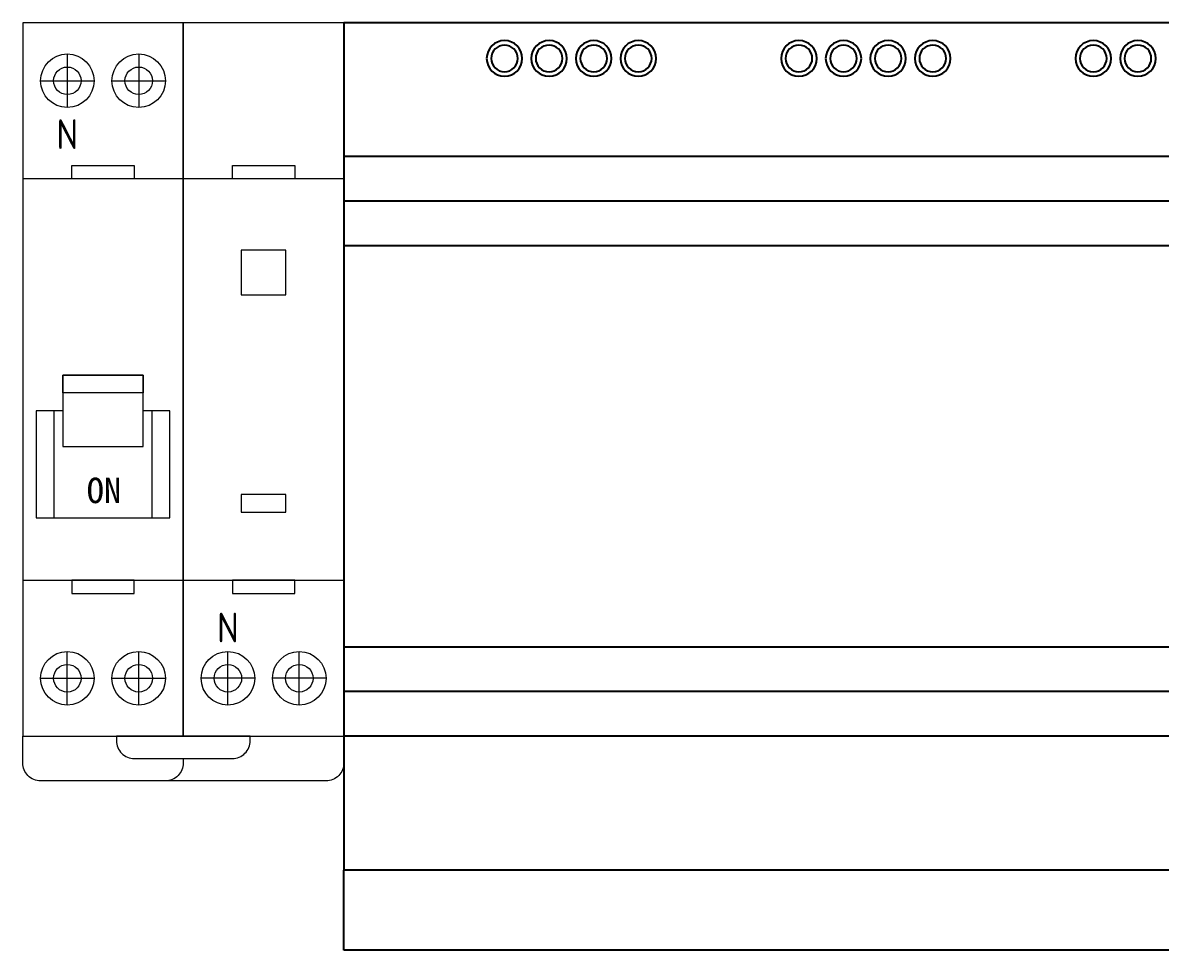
# Model space of a CAD drawing. Extents: x 216492 to 217192, y 357162 to 358262.
# Drawn here: x 216728.8 to 216856.3, y 357503.9 to 357607.9 of the extents above; entities that cross this region are included whole.
import ezdxf

# ---------------------------------------------------------------- set-up
doc = ezdxf.new("R2010")
doc.units = 0
doc.header["$MEASUREMENT"] = 0
doc.layers.add('PV-115', color=7, linetype='Continuous')
doc.layers.add('细线', color=7, linetype='Continuous', lineweight=0)
doc.styles.add('-仿宋_GB2312', font='gbenor.shx', dxfattribs={"bigfont": 'gbcbig.shx'})
doc.styles.add('正常', font='')
doc.styles.get('正常').set_extended_font_data('FangSong_GB2312')

# ---------------------------------------------------------------- blocks, each defined once
blk = doc.blocks.new('Manufacturer光辉PartName剩余电流动作微型断路器Series1PNShellFrameLimitingCurrentRemarkPartTypeMinCurrent1MaxCurrent32Poles1P+NMinPower0MaxPower0LibType2DelFlgfalseUpdateDate')
at = {"layer": '细线'}
for p, q in [((-13, 39), (-13, 33)), ((-5, 39), (-5, 33)), ((-16, 36), (-10, 36)), ((-8, 36), (-2, 36)), ((-13, -34), (-13, -28)), ((-5, -34), (-5, -28)), ((5, -34), (5, -28)), ((13, -34), (13, -28)), ((-16, -31), (-10, -31)), ((-8, -31), (-2, -31)), ((8, -31), (2, -31)), ((16, -31), (10, -31))]:
    blk.add_line(p, q, dxfattribs=at)
for points in [[(-18, -37.5), (0, -37.5), (0, 42.5), (-18, 42.5)], [(0, -37.5), (18, -37.5), (18, 42.5), (0, 42.5)], [(-12.5, 26.5), (-5.5, 26.5), (-5.5, 25), (-12.5, 25)], [(5.5, 26.5), (12.5, 26.5), (12.5, 25), (5.5, 25)], [(-18, -20), (0, -20), (0, 25), (-18, 25)], [(0, -20), (18, -20), (18, 25), (0, 25)], [(6.5, 12), (11.5, 12), (11.5, 17), (6.5, 17)], [(-13.5, -5), (-4.5, -5), (-4.5, 3), (-13.5, 3)], [(-13.5, 3), (-4.5, 3), (-4.5, 1), (-13.5, 1)], [(6.5, -12.38), (11.5, -12.38), (11.5, -10.38), (6.5, -10.38)], [(-12.5, -21.5), (-5.5, -21.5), (-5.5, -20), (-12.5, -20)], [(5.5, -21.5), (12.5, -21.5), (12.5, -20), (5.5, -20)]]:
    blk.add_lwpolyline(points, close=True, dxfattribs=at)
for points in [[(-13.5, -1), (-16.5, -1), (-16.5, -13), (-1.5, -13), (-1.5, -1), (-4.5, -1)], [(-13.5, -1), (-14.5, -1), (-14.5, -13), (-3.5, -13), (-3.5, -1), (-4.5, -1)]]:
    blk.add_lwpolyline(points, dxfattribs=at)
for points in [[(-18, -37.5), (18, -37.5), (18, -40.5, -0.414214), (16, -42.5), (-16, -42.5, -0.414214), (-18, -40.5)], [(-5.5, -40), (5.5, -40, 0.414214), (7.5, -38), (7.5, -37.5), (-7.5, -37.5), (-7.5, -38, 0.414214)]]:
    blk.add_lwpolyline(points, format="xyb", close=True, dxfattribs=at)
blk.add_lwpolyline([(0, -40), (0, -40.5, -0.414214), (-2, -42.5), (-16, -42.5, -0.414214), (-18, -40.5), (-18, -37.5), (0, -37.5)], format="xyb", dxfattribs=at)
for centre, radius in [((-13, 36), 3), ((-5, 36), 3), ((-13, 36), 1.54), ((-5, 36), 1.54), ((-13, -31), 3), ((-5, -31), 3), ((5, -31), 3), ((13, -31), 3), ((-13, -31), 1.54), ((-5, -31), 1.54), ((5, -31), 1.54), ((13, -31), 1.54)]:
    blk.add_circle(centre, radius, dxfattribs=at)
at = {"layer": '细线', "color": 2, "lineweight": 15}
for s, height, style, p in [('N', 3.33, '-仿宋_GB2312', (-14.22, 28.34)), ('ON', 2.851, '正常', (-10.83, -11.36)), ('N', 3.33, '-仿宋_GB2312', (3.78, -26.98))]:
    blk.add_text(s, height=height, dxfattribs=dict(at, style=style)).set_placement(p)
blk = doc.blocks.new('Manufacturer光辉PartName智能照明控制模块Series12位ShellFrameLimitingCurrentRemarkPartTypeMinCurrent0MaxCurrent0PolesMinPower0MaxPower0LibType2DelFlgfalseUpdateDate')
at = {"layer": 'PV-115'}
for p, q in [((108, 52), (-108, 52)), ((-108, 52), (-108, 37)), ((-108, 37), (-108, 32)), ((108, 37), (-108, 37)), ((-108, 32), (-108, 27)), ((108, 32), (-108, 32)), ((-108, 27), (-108, -18)), ((108, 27), (-108, 27)), ((108, -18), (-108, -18)), ((-108, -18), (-108, -23)), ((-108, -23), (-108, -28)), ((108, -23), (-108, -23)), ((-108, -28), (-108, -43)), ((108, -28), (-108, -28)), ((-108, -52), (-108, -43)), ((108, -43), (-108, -43)), ((108, -52), (-108, -52))]:
    blk.add_line(p, q, dxfattribs=at)
for centre, radius, start, end in [((-90, 48), 2, 0, 180), ((-85, 48), 2, 0, 180), ((-80, 48), 2, 0, 180), ((-75, 48), 2, 0, 180), ((-57, 48), 2, 0, 180), ((-52, 48), 2, 0, 180), ((-47, 48), 2, 0, 180), ((-42, 48), 2, 0, 180), ((-24, 48), 2, 0, 180), ((-19, 48), 2, 0, 180), ((-90, 48), 1.5, 0, 180), ((-85, 48), 1.5, 0, 180), ((-80, 48), 1.5, 0, 180), ((-75, 48), 1.5, 0, 180), ((-57, 48), 1.5, 0, 180), ((-52, 48), 1.5, 0, 180), ((-47, 48), 1.5, 0, 180), ((-42, 48), 1.5, 0, 180), ((-24, 48), 1.5, 0, 180), ((-19, 48), 1.5, 0, 180), ((-90, 48), 2, 180, 0), ((-90, 48), 1.5, 180, 0), ((-85, 48), 2, 180, 0), ((-85, 48), 1.5, 180, 0), ((-80, 48), 2, 180, 0), ((-80, 48), 1.5, 180, 0), ((-75, 48), 2, 180, 0), ((-75, 48), 1.5, 180, 0), ((-57, 48), 2, 180, 0), ((-57, 48), 1.5, 180, 0), ((-52, 48), 2, 180, 0), ((-52, 48), 1.5, 180, 0), ((-47, 48), 2, 180, 0), ((-47, 48), 1.5, 180, 0), ((-42, 48), 2, 180, 0), ((-42, 48), 1.5, 180, 0), ((-24, 48), 2, 180, 0), ((-24, 48), 1.5, 180, 0), ((-19, 48), 2, 180, 0), ((-19, 48), 1.5, 180, 0)]:
    blk.add_arc(centre, radius, start, end, dxfattribs=at)

msp = doc.modelspace()

# ---------------------------------------------------------------- block references
for name, p in [('Manufacturer光辉PartName剩余电流动作微型断路器Series1PNShellFrameLimitingCurrentRemarkPartTypeMinCurrent1MaxCurrent32Poles1P+NMinPower0MaxPower0LibType2DelFlgfalseUpdateDate', (216746.79, 357565.38)), ('Manufacturer光辉PartName智能照明控制模块Series12位ShellFrameLimitingCurrentRemarkPartTypeMinCurrent0MaxCurrent0PolesMinPower0MaxPower0LibType2DelFlgfalseUpdateDate', (216872.79, 357555.88))]:
    msp.add_blockref(name, p)

doc.saveas('drawing.dxf')
